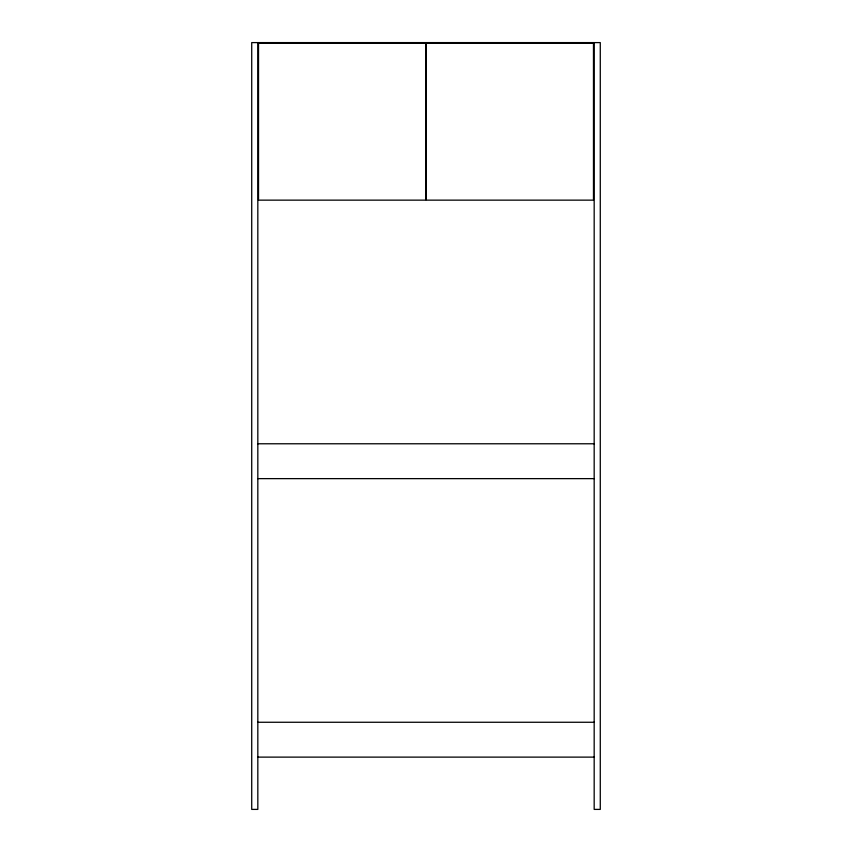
<?xml version="1.0" encoding="UTF-8"?>
<svg xmlns="http://www.w3.org/2000/svg" width="852" height="852" viewBox="0 0 852 852"><rect width="100%" height="100%" fill="white"/><g stroke="black" fill="none" stroke-linecap="round" stroke-linejoin="round"><path stroke-width="1.28" d="M257.826 443.775L594.174 443.775M257.826 478.632L594.174 478.632M257.826 722.262L594.174 722.262M257.826 757.119L594.174 757.119M594.174 42.6L594.174 809.4L600.277 809.4L600.277 42.6L251.723 42.6L251.723 809.4L257.826 809.4L257.826 42.6M425.649 43.292L258.529 43.292L258.529 200.145L425.649 200.145L425.649 43.292M593.471 43.292L426.351 43.292L426.351 200.145L593.471 200.145L593.471 43.292"/></g></svg>
